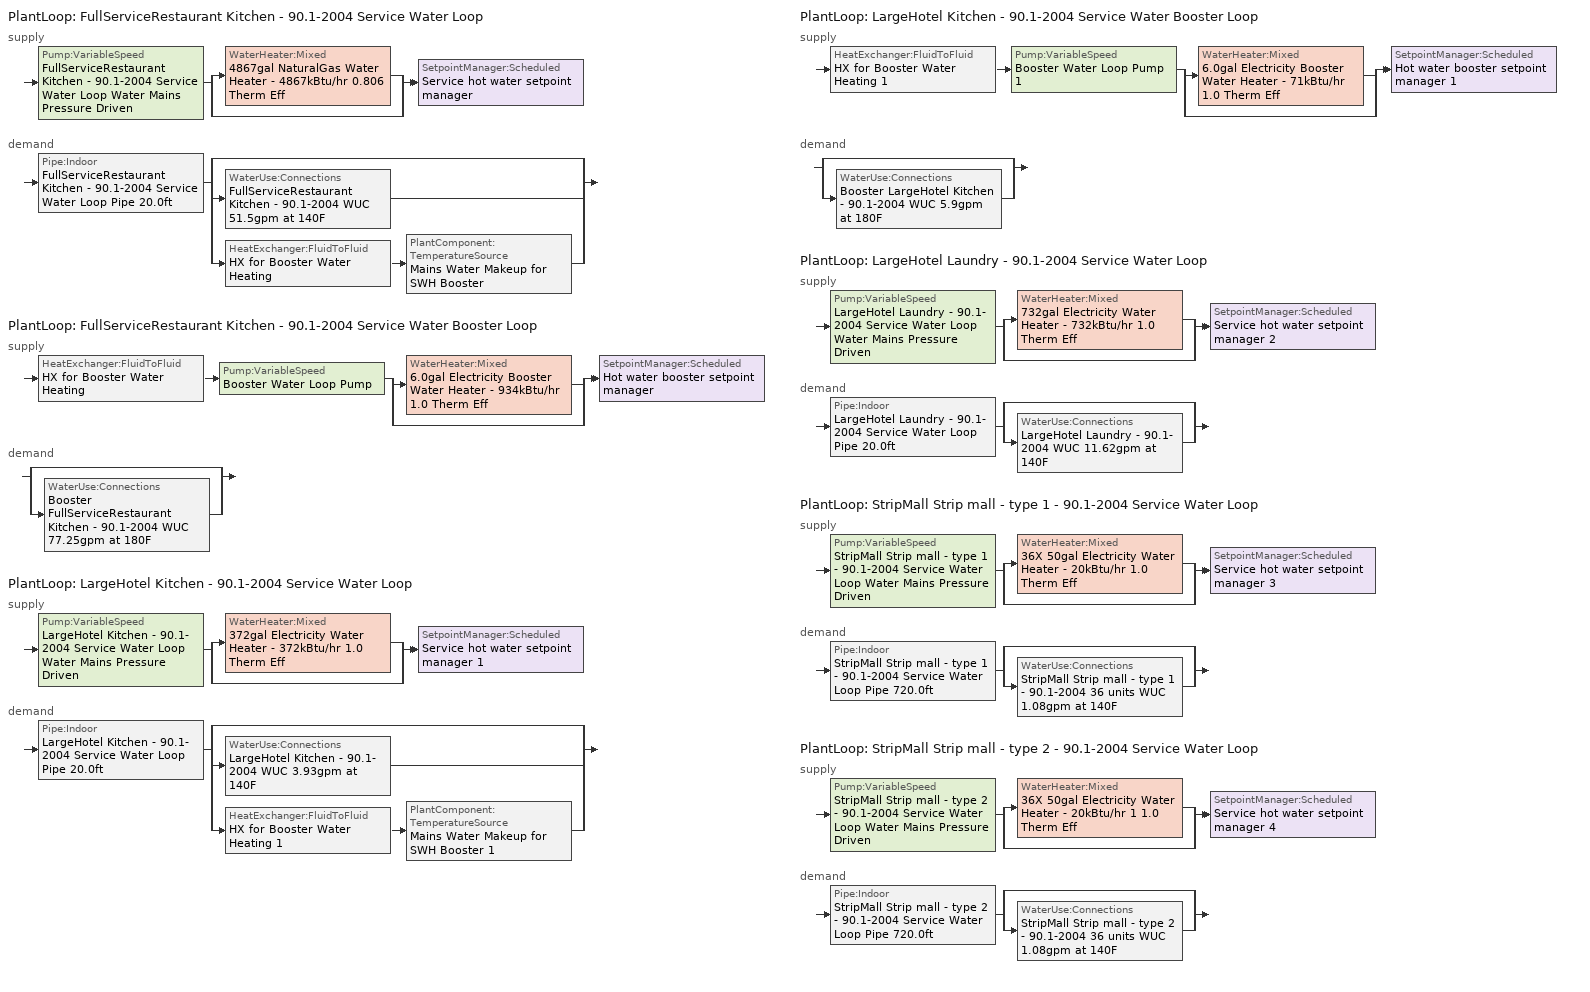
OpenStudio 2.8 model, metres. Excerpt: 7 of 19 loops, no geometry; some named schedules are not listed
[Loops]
PlantLoop 'FullServiceRestaurant Kitchen - 90.1-2004 Service Water Loop'
 supply: Pump:VariableSpeed 'FullServiceRestaurant Kitchen - 90.1-2004 Service Water Loop Water Mains Pressure Driven' > split
  | WaterHeater:Mixed '4867gal NaturalGas Water Heater - 4867kBtu/hr 0.806 Therm Eff'
  | bypass
  join > SetpointManager:Scheduled 'Service hot water setpoint manager'
 demand: Pipe:Indoor 'FullServiceRestaurant Kitchen - 90.1-2004 Service Water Loop Pipe 20.0ft' > split
  | bypass
  | WaterUse:Connections 'FullServiceRestaurant Kitchen - 90.1-2004 WUC 51.5gpm at 140F'
  | HeatExchanger:FluidToFluid 'HX for Booster Water Heating' > PlantComponent:TemperatureSource 'Mains Water Makeup for SWH Booster'
PlantLoop 'FullServiceRestaurant Kitchen - 90.1-2004 Service Water Booster Loop'
 supply: HeatExchanger:FluidToFluid 'HX for Booster Water Heating' > Pump:VariableSpeed 'Booster Water Loop Pump' > split
  | WaterHeater:Mixed '6.0gal Electricity Booster Water Heater - 934kBtu/hr 1.0 Therm Eff'
  | bypass
  join > SetpointManager:Scheduled 'Hot water booster setpoint manager'
 demand: split
  | bypass
  | WaterUse:Connections 'Booster FullServiceRestaurant Kitchen - 90.1-2004 WUC 77.25gpm at 180F'
PlantLoop 'LargeHotel Kitchen - 90.1-2004 Service Water Loop'
 supply: Pump:VariableSpeed 'LargeHotel Kitchen - 90.1-2004 Service Water Loop Water Mains Pressure Driven' > split
  | WaterHeater:Mixed '372gal Electricity Water Heater - 372kBtu/hr 1.0 Therm Eff'
  | bypass
  join > SetpointManager:Scheduled 'Service hot water setpoint manager 1'
 demand: Pipe:Indoor 'LargeHotel Kitchen - 90.1-2004 Service Water Loop Pipe 20.0ft' > split
  | bypass
  | WaterUse:Connections 'LargeHotel Kitchen - 90.1-2004 WUC 3.93gpm at 140F'
  | HeatExchanger:FluidToFluid 'HX for Booster Water Heating 1' > PlantComponent:TemperatureSource 'Mains Water Makeup for SWH Booster 1'
PlantLoop 'LargeHotel Kitchen - 90.1-2004 Service Water Booster Loop'
 supply: HeatExchanger:FluidToFluid 'HX for Booster Water Heating 1' > Pump:VariableSpeed 'Booster Water Loop Pump 1' > split
  | WaterHeater:Mixed '6.0gal Electricity Booster Water Heater - 71kBtu/hr 1.0 Therm Eff'
  | bypass
  join > SetpointManager:Scheduled 'Hot water booster setpoint manager 1'
 demand: split
  | bypass
  | WaterUse:Connections 'Booster LargeHotel Kitchen - 90.1-2004 WUC 5.9gpm at 180F'
PlantLoop 'LargeHotel Laundry - 90.1-2004 Service Water Loop'
 supply: Pump:VariableSpeed 'LargeHotel Laundry - 90.1-2004 Service Water Loop Water Mains Pressure Driven' > split
  | WaterHeater:Mixed '732gal Electricity Water Heater - 732kBtu/hr 1.0 Therm Eff'
  | bypass
  join > SetpointManager:Scheduled 'Service hot water setpoint manager 2'
 demand: Pipe:Indoor 'LargeHotel Laundry - 90.1-2004 Service Water Loop Pipe 20.0ft' > split
  | bypass
  | WaterUse:Connections 'LargeHotel Laundry - 90.1-2004 WUC 11.62gpm at 140F'
PlantLoop 'StripMall Strip mall - type 1 - 90.1-2004 Service Water Loop'
 supply: Pump:VariableSpeed 'StripMall Strip mall - type 1 - 90.1-2004 Service Water Loop Water Mains Pressure Driven' > split
  | WaterHeater:Mixed '36X 50gal Electricity Water Heater - 20kBtu/hr 1.0 Therm Eff'
  | bypass
  join > SetpointManager:Scheduled 'Service hot water setpoint manager 3'
 demand: Pipe:Indoor 'StripMall Strip mall - type 1 - 90.1-2004 Service Water Loop Pipe 720.0ft' > split
  | bypass
  | WaterUse:Connections 'StripMall Strip mall - type 1 - 90.1-2004 36 units WUC 1.08gpm at 140F'
PlantLoop 'StripMall Strip mall - type 2 - 90.1-2004 Service Water Loop'
 supply: Pump:VariableSpeed 'StripMall Strip mall - type 2 - 90.1-2004 Service Water Loop Water Mains Pressure Driven' > split
  | WaterHeater:Mixed '36X 50gal Electricity Water Heater - 20kBtu/hr 1 1.0 Therm Eff'
  | bypass
  join > SetpointManager:Scheduled 'Service hot water setpoint manager 4'
 demand: Pipe:Indoor 'StripMall Strip mall - type 2 - 90.1-2004 Service Water Loop Pipe 720.0ft' > split
  | bypass
  | WaterUse:Connections 'StripMall Strip mall - type 2 - 90.1-2004 36 units WUC 1.08gpm at 140F'
[Construction]
Uninsulated copper pipe 0.75in type L: Copper pipe 0.75in type L
Uninsulated copper pipe 0.75in type L 1: Copper pipe 0.75in type L 1
Uninsulated copper pipe 0.75in type L 2: Copper pipe 0.75in type L 2
Uninsulated copper pipe 0.75in type L 3: Copper pipe 0.75in type L 3
Uninsulated copper pipe 0.75in type L 4: Copper pipe 0.75in type L 4
[Material] Roughness=Smooth; Thickness {m}=0.001143; Conductivity {W/m-K}=386; Density {kg/m3}=8906.27; Specific Heat {J/kg-K}=385.1856; Thermal Absorptance=0.9; Solar Absorptance=0.7; Visible Absorptance=0.7
Copper pipe 0.75in type L; Copper pipe 0.75in type L 1; Copper pipe 0.75in type L 2; Copper pipe 0.75in type L 3; Copper pipe 0.75in type L 4
[WaterUse:Connections]
Name | Water Use Equipment Name 1
Booster FullServiceRestaurant Kitchen - 90.1-2004 WUC 77.25gpm at 180F | Booster FullServiceRestaurant Kitchen - 90.1-2004 Service Water Use 77.25gpm at 180F
FullServiceRestaurant Kitchen - 90.1-2004 WUC 51.5gpm at 140F | FullServiceRestaurant Kitchen - 90.1-2004 Service Water Use 51.5gpm at 140F
Booster LargeHotel Kitchen - 90.1-2004 WUC 5.9gpm at 180F | Booster LargeHotel Kitchen - 90.1-2004 Service Water Use 5.9gpm at 180F
LargeHotel Kitchen - 90.1-2004 WUC 3.93gpm at 140F | LargeHotel Kitchen - 90.1-2004 Service Water Use 3.93gpm at 140F
LargeHotel Laundry - 90.1-2004 WUC 11.62gpm at 140F | LargeHotel Laundry - 90.1-2004 Service Water Use 11.62gpm at 140F
StripMall Strip mall - type 1 - 90.1-2004 36 units WUC 1.08gpm at 140F | StripMall Strip mall - type 1 - 90.1-2004 36 units Service Water Use 1.08gpm at 140F
StripMall Strip mall - type 2 - 90.1-2004 36 units WUC 1.08gpm at 140F | StripMall Strip mall - type 2 - 90.1-2004 36 units Service Water Use 1.08gpm at 140F
[WaterUse:Equipment:Definition] Sensible Fraction Schedule=Fraction Sensible - 0.2; Latent Fraction Schedule=Fraction Latent - 0.05
Name | Peak Flow Rate {m3/s} | Target Temperature Schedule
Booster FullServiceRestaurant Kitchen - 90.1-2004 Service Water Use Def 77.25gpm | 0.00487392 | Mixed Water At Faucet Temp - 180F
FullServiceRestaurant Kitchen - 90.1-2004 Service Water Use Def 51.5gpm | 0.00324928 | Mixed Water At Faucet Temp - 140F
Booster LargeHotel Kitchen - 90.1-2004 Service Water Use Def 5.9gpm | 0.000372143 | Mixed Water At Faucet Temp - 180F 1
LargeHotel Kitchen - 90.1-2004 Service Water Use Def 3.93gpm | 0.000248095 | Mixed Water At Faucet Temp - 140F 2
LargeHotel Laundry - 90.1-2004 Service Water Use Def 11.62gpm | 0.000733047 | Mixed Water At Faucet Temp - 140F 3
StripMall Strip mall - type 1 - 90.1-2004 36 units Service Water Use Def 1.08gpm | 6.81374e-05 | Mixed Water At Faucet Temp - 140F 5
StripMall Strip mall - type 2 - 90.1-2004 36 units Service Water Use Def 1.08gpm | 6.81374e-05 | Mixed Water At Faucet Temp - 140F 6
[WaterUse:Equipment]
Name | Water Use Equipment Definition | Flow Rate Fraction Schedule
Booster FullServiceRestaurant Kitchen - 90.1-2004 Service Water Use 77.25gpm at 180F | Booster FullServiceRestaurant Kitchen - 90.1-2004 Service Water Use Def 77.25gpm | RestaurantSitDown BLDG_SWH_SCH
FullServiceRestaurant Kitchen - 90.1-2004 Service Water Use 51.5gpm at 140F | FullServiceRestaurant Kitchen - 90.1-2004 Service Water Use Def 51.5gpm | RestaurantSitDown BLDG_SWH_SCH
Booster LargeHotel Kitchen - 90.1-2004 Service Water Use 5.9gpm at 180F | Booster LargeHotel Kitchen - 90.1-2004 Service Water Use Def 5.9gpm | HotelLarge BLDG_SWH_SCH
LargeHotel Kitchen - 90.1-2004 Service Water Use 3.93gpm at 140F | LargeHotel Kitchen - 90.1-2004 Service Water Use Def 3.93gpm | HotelLarge BLDG_SWH_SCH
LargeHotel Laundry - 90.1-2004 Service Water Use 11.62gpm at 140F | LargeHotel Laundry - 90.1-2004 Service Water Use Def 11.62gpm | HotelLarge LaundryRoom_SWH_Sch_Post2004
StripMall Strip mall - type 1 - 90.1-2004 36 units Service Water Use 1.08gpm at 140F | StripMall Strip mall - type 1 - 90.1-2004 36 units Service Water Use Def 1.08gpm | RetailStripmall Type1_SWH_SCH
StripMall Strip mall - type 2 - 90.1-2004 36 units Service Water Use 1.08gpm at 140F | StripMall Strip mall - type 2 - 90.1-2004 36 units Service Water Use Def 1.08gpm | RetailStripmall Type2_SWH_SCH
[PlantLoop] Glycol Concentration=0; Plant Loop Volume {m3}=Autocalculate; Load Distribution Scheme=Optimal
Name | Maximum Loop Temperature {C} | Minimum Loop Temperature {C}
FullServiceRestaurant Kitchen - 90.1-2004 Service Water Loop; LargeHotel Kitchen - 90.1-2004 Service Water Loop; LargeHotel Laundry - 90.1-2004 Service Water Loop; StripMall Strip mall - type 1 - 90.1-2004 Service Water Loop; StripMall Strip mall - type 2 - 90.1-2004 Service Water Loop | 60 | 10
FullServiceRestaurant Kitchen - 90.1-2004 Service Water Booster Loop; LargeHotel Kitchen - 90.1-2004 Service Water Booster Loop
[Sizing:Plant] Loop Type=Heating; Loop Design Temperature Difference {deltaC}=5; Sizing Option=NonCoincident; Zone Timesteps in Averaging Window=1; Coincident Sizing Factor Mode=None
Name | Design Loop Exit Temperature {C}
FullServiceRestaurant Kitchen - 90.1-2004 Service Water Loop; LargeHotel Kitchen - 90.1-2004 Service Water Loop; LargeHotel Laundry - 90.1-2004 Service Water Loop; StripMall Strip mall - type 1 - 90.1-2004 Service Water Loop; StripMall Strip mall - type 2 - 90.1-2004 Service Water Loop | 60
FullServiceRestaurant Kitchen - 90.1-2004 Service Water Booster Loop; LargeHotel Kitchen - 90.1-2004 Service Water Booster Loop | 82.2222
[SetpointManager:Scheduled] Control Variable=Temperature
Name | Schedule | Setpoint Node or NodeList
Service hot water setpoint manager | Service Water Loop Temp - 140F | FullServiceRestaurant Kitchen - 90.1-2004 Service Water Loop Supply Outlet Node
Hot water booster setpoint manager | Service Water Booster Temp - 180.00000000000006F | FullServiceRestaurant Kitchen - 90.1-2004 Service Water Booster Loop Supply Outlet Node
Service hot water setpoint manager 1 | Service Water Loop Temp - 140F 1 | LargeHotel Kitchen - 90.1-2004 Service Water Loop Supply Outlet Node
Hot water booster setpoint manager 1 | Service Water Booster Temp - 180.00000000000006F 1 | LargeHotel Kitchen - 90.1-2004 Service Water Booster Loop Supply Outlet Node
Service hot water setpoint manager 2 | Service Water Loop Temp - 140F 2 | LargeHotel Laundry - 90.1-2004 Service Water Loop Supply Outlet Node
Service hot water setpoint manager 3 | Service Water Loop Temp - 140F 3 | StripMall Strip mall - type 1 - 90.1-2004 Service Water Loop Supply Outlet Node
Service hot water setpoint manager 4 | Service Water Loop Temp - 140F 4 | StripMall Strip mall - type 2 - 90.1-2004 Service Water Loop Supply Outlet Node
[Pump:VariableSpeed] Pump Control Type=Continuous; Skin Loss Radiative Fraction=0.5; Design Power Sizing Method=PowerPerFlowPerPressure; Design Electric Power per Unit Flow Rate {W/(m3/s)}=348701.1; Design Shaft Power per Unit Flow Rate per Unit Head {W-s/m3-Pa}=1.28205; Design Minimum Flow Rate Fraction=0
Name | Rated Pump Head {Pa} | Motor Efficiency | Rated Power Consumption {W} | Minimum Flow Rate {m3/s}
FullServiceRestaurant Kitchen - 90.1-2004 Service Water Loop Water Mains Pressure Driven; LargeHotel Kitchen - 90.1-2004 Service Water Loop Water Mains Pressure Driven; LargeHotel Laundry - 90.1-2004 Service Water Loop Water Mains Pressure Driven; StripMall Strip mall - type 1 - 90.1-2004 Service Water Loop Water Mains Pressure Driven; StripMall Strip mall - type 2 - 90.1-2004 Service Water Loop Water Mains Pressure Driven | 0.001 | 0.825
Booster Water Loop Pump; Booster Water Loop Pump 1 | 0 | 1 | 0 | 0
[WaterHeater:Mixed] Deadband Temperature Difference {deltaC}=2; Heater Control Type=Cycle; Off Cycle Parasitic Fuel Consumption Rate {W}=0; Off Cycle Parasitic Heat Fraction to Tank=0; On Cycle Parasitic Fuel Consumption Rate {W}=0; On Cycle Parasitic Heat Fraction to Tank=0; Ambient Temperature Indicator=Schedule; Use Side Effectiveness=1; Source Side Effectiveness=1; Use Side Design Flow Rate {m3/s}=autosize; Source Side Design Flow Rate {m3/s}=autosize; Indirect Water Heating Recovery Time {hr}=1.5; Source Side Flow Control Mode=IndirectHeatPrimarySetpoint
Name | Tank Volume {m3} | Setpoint Temperature Schedule | Maximum Temperature Limit {C} | Heater Maximum Capacity {W} | Heater Fuel Type | Heater Thermal Efficiency | Off Cycle Parasitic Fuel Type | On Cycle Parasitic Fuel Type | Ambient Temperature Schedule | Off Cycle Loss Coefficient to Ambient Temperature {W/K} | On Cycle Loss Coefficient to Ambient Temperature {W/K}
4867gal NaturalGas Water Heater - 4867kBtu/hr 0.806 Therm Eff | 18.4234 | Service Water Loop Temp - 140F | 60 | 1.42636e+06 | NaturalGas | 0.806135 | NaturalGas | NaturalGas | Water Heater Ambient Temp Schedule - 71.6f | 281.264 | 281.264
6.0gal Electricity Booster Water Heater - 934kBtu/hr 1.0 Therm Eff | 0.0227125 | Service Water Booster Temp - 180.00000000000006F | 82.2222 | 273862 | Electricity | 1 | Electricity | Electricity | Water Heater Ambient Temp Schedule - 71.6 | 1.59362 | 1.59362
372gal Electricity Water Heater - 372kBtu/hr 1.0 Therm Eff | 1.4067 | Service Water Loop Temp - 140F 1 | 60 | 108908 | Electricity | 1 | Electricity | Electricity | Water Heater Ambient Temp Schedule - 71.6f 1 | 5.23536 | 5.23536
6.0gal Electricity Booster Water Heater - 71kBtu/hr 1.0 Therm Eff | 0.0227125 | Service Water Booster Temp - 180.00000000000006F 1 | 82.2222 | 20910.4 | Electricity | 1 | Electricity | Electricity | Water Heater Ambient Temp Schedule - 71.6 1 | 1.59362 | 1.59362
732gal Electricity Water Heater - 732kBtu/hr 1.0 Therm Eff | 2.77092 | Service Water Loop Temp - 140F 2 | 60 | 214528 | Electricity | 1 | Electricity | Electricity | Water Heater Ambient Temp Schedule - 71.6f 2 | 7.28698 | 7.28698
36X 50gal Electricity Water Heater - 20kBtu/hr 1.0 Therm Eff | 6.81374 | Service Water Loop Temp - 140F 3 | 60 | 211011 | Electricity | 1 | Electricity | Electricity | Water Heater Ambient Temp Schedule - 71.6f 3 | 2.10637 | 2.10637
36X 50gal Electricity Water Heater - 20kBtu/hr 1 1.0 Therm Eff | 6.81374 | Service Water Loop Temp - 140F 4 | 60 | 211011 | Electricity | 1 | Electricity | Electricity | Water Heater Ambient Temp Schedule - 71.6f 4 | 2.10637 | 2.10637
[Pipe:Indoor] Environment Type=Schedule; Pipe Inside Diameter {m}=0.019939
Name | Construction | Ambient Temperature Schedule | Ambient Air Velocity Schedule | Pipe Length {m}
FullServiceRestaurant Kitchen - 90.1-2004 Service Water Loop Pipe 20.0ft | Uninsulated copper pipe 0.75in type L | FullServiceRestaurant Kitchen - 90.1-2004 Service Water Loop Piping Air Temp - 70F | FullServiceRestaurant Kitchen - 90.1-2004 Service Water Loop Piping Air Velocity - 0.67mph | 6.096
LargeHotel Kitchen - 90.1-2004 Service Water Loop Pipe 20.0ft | Uninsulated copper pipe 0.75in type L 1 | LargeHotel Kitchen - 90.1-2004 Service Water Loop Piping Air Temp - 70F | LargeHotel Kitchen - 90.1-2004 Service Water Loop Piping Air Velocity - 0.67mph | 6.096
LargeHotel Laundry - 90.1-2004 Service Water Loop Pipe 20.0ft | Uninsulated copper pipe 0.75in type L 2 | LargeHotel Laundry - 90.1-2004 Service Water Loop Piping Air Temp - 70F | LargeHotel Laundry - 90.1-2004 Service Water Loop Piping Air Velocity - 0.67mph | 6.096
StripMall Strip mall - type 1 - 90.1-2004 Service Water Loop Pipe 720.0ft | Uninsulated copper pipe 0.75in type L 3 | StripMall Strip mall - type 1 - 90.1-2004 Service Water Loop Piping Air Temp - 70F | StripMall Strip mall - type 1 - 90.1-2004 Service Water Loop Piping Air Velocity - 0.67mph | 219.456
StripMall Strip mall - type 2 - 90.1-2004 Service Water Loop Pipe 720.0ft | Uninsulated copper pipe 0.75in type L 4 | StripMall Strip mall - type 2 - 90.1-2004 Service Water Loop Piping Air Temp - 70F | StripMall Strip mall - type 2 - 90.1-2004 Service Water Loop Piping Air Velocity - 0.67mph | 219.456
[HeatExchanger:FluidToFluid] Loop Demand Side Design Flow Rate {m3/s}=autosize; Loop Supply Side Design Flow Rate {m3/s}=autosize; Heat Exchange Model Type=Ideal; Heat Exchanger U-Factor Times Area Value {W/K}=autosize; Control Type=UncontrolledOn; Minimum Temperature Difference to Activate Heat Exchanger {deltaC}=0.01; Heat Transfer Metering End Use Type=LoopToLoop; Component Override Cooling Control Temperature Mode=Loop; Sizing Factor=1; Operation Minimum Temperature Limit {C}=0; Operation Maximum Temperature Limit {C}=100
HX for Booster Water Heating; HX for Booster Water Heating 1
[PlantComponent:TemperatureSource] Design Volume Flow Rate {m3/s}=autosize; Temperature Specification Type=Scheduled; Source Temperature {C}=8
Name | Source Temperature Schedule
Mains Water Makeup for SWH Booster | Mains Water Temperature
Mains Water Makeup for SWH Booster 1 | Mains Water Temperature 1
[Schedule:Ruleset]
RestaurantSitDown BLDG_SWH_SCH: Default Day Schedule=RestaurantSitDown BLDG_SWH_SCH Default; Summer Design Day Schedule=RestaurantSitDown BLDG_SWH_SCH Summer Design Day; Winter Design Day Schedule=RestaurantSitDown BLDG_SWH_SCH Winter Design Day
Fraction Sensible - 0.2: Default Day Schedule=Fraction Sensible - 0.2 Default
Fraction Latent - 0.05: Default Day Schedule=Fraction Latent - 0.05 Default
Mixed Water At Faucet Temp - 180F: Default Day Schedule=Mixed Water At Faucet Temp - 180F Default
Service Water Loop Temp - 140F: Default Day Schedule=Service Water Loop Temp - 140F Default
Water Heater Ambient Temp Schedule - 71.6f: Default Day Schedule=Water Heater Ambient Temp Schedule - 71.6f Default
FullServiceRestaurant Kitchen - 90.1-2004 Service Water Loop Piping Air Temp - 70F: Default Day Schedule=FullServiceRestaurant Kitchen - 90.1-2004 Service Water Loop Piping Air Temp - 70F Default
FullServiceRestaurant Kitchen - 90.1-2004 Service Water Loop Piping Air Velocity - 0.67mph: Default Day Schedule=FullServiceRestaurant Kitchen - 90.1-2004 Service Water Loop Piping Air Velocity - 0.67mph Default
Service Water Booster Temp - 180.00000000000006F: Default Day Schedule=Service Water Booster Temp - 180.00000000000006F Default
Water Heater Ambient Temp Schedule - 71.6: Default Day Schedule=Water Heater Ambient Temp Schedule - 71.6 Default
HotelLarge BLDG_SWH_SCH: Default Day Schedule=HotelLarge BLDG_SWH_SCH Default; Summer Design Day Schedule=HotelLarge BLDG_SWH_SCH Summer Design Day; Winter Design Day Schedule=HotelLarge BLDG_SWH_SCH Winter Design Day
Service Water Loop Temp - 140F 1: Default Day Schedule=Service Water Loop Temp - 140F Default 1
Water Heater Ambient Temp Schedule - 71.6f 1: Default Day Schedule=Water Heater Ambient Temp Schedule - 71.6f Default 1
LargeHotel Kitchen - 90.1-2004 Service Water Loop Piping Air Temp - 70F: Default Day Schedule=LargeHotel Kitchen - 90.1-2004 Service Water Loop Piping Air Temp - 70F Default
LargeHotel Kitchen - 90.1-2004 Service Water Loop Piping Air Velocity - 0.67mph: Default Day Schedule=LargeHotel Kitchen - 90.1-2004 Service Water Loop Piping Air Velocity - 0.67mph Default
Service Water Booster Temp - 180.00000000000006F 1: Default Day Schedule=Service Water Booster Temp - 180.00000000000006F Default 1
Water Heater Ambient Temp Schedule - 71.6 1: Default Day Schedule=Water Heater Ambient Temp Schedule - 71.6 Default 1
HotelLarge LaundryRoom_SWH_Sch_Post2004: Default Day Schedule=HotelLarge LaundryRoom_SWH_Sch_Post2004 Default; Summer Design Day Schedule=HotelLarge LaundryRoom_SWH_Sch_Post2004 Summer Design Day; Winter Design Day Schedule=HotelLarge LaundryRoom_SWH_Sch_Post2004 Winter Design Day
Service Water Loop Temp - 140F 2: Default Day Schedule=Service Water Loop Temp - 140F Default 2
Water Heater Ambient Temp Schedule - 71.6f 2: Default Day Schedule=Water Heater Ambient Temp Schedule - 71.6f Default 2
LargeHotel Laundry - 90.1-2004 Service Water Loop Piping Air Temp - 70F: Default Day Schedule=LargeHotel Laundry - 90.1-2004 Service Water Loop Piping Air Temp - 70F Default
LargeHotel Laundry - 90.1-2004 Service Water Loop Piping Air Velocity - 0.67mph: Default Day Schedule=LargeHotel Laundry - 90.1-2004 Service Water Loop Piping Air Velocity - 0.67mph Default
RetailStripmall Type1_SWH_SCH: Default Day Schedule=RetailStripmall Type1_SWH_SCH Default; Summer Design Day Schedule=RetailStripmall Type1_SWH_SCH Summer Design Day; Winter Design Day Schedule=RetailStripmall Type1_SWH_SCH Winter Design Day
Service Water Loop Temp - 140F 3: Default Day Schedule=Service Water Loop Temp - 140F Default 3
Water Heater Ambient Temp Schedule - 71.6f 3: Default Day Schedule=Water Heater Ambient Temp Schedule - 71.6f Default 3
StripMall Strip mall - type 1 - 90.1-2004 Service Water Loop Piping Air Temp - 70F: Default Day Schedule=StripMall Strip mall - type 1 - 90.1-2004 Service Water Loop Piping Air Temp - 70F Default
StripMall Strip mall - type 1 - 90.1-2004 Service Water Loop Piping Air Velocity - 0.67mph: Default Day Schedule=StripMall Strip mall - type 1 - 90.1-2004 Service Water Loop Piping Air Velocity - 0.67mph Default
RetailStripmall Type2_SWH_SCH: Default Day Schedule=RetailStripmall Type2_SWH_SCH Default; Summer Design Day Schedule=RetailStripmall Type2_SWH_SCH Summer Design Day; Winter Design Day Schedule=RetailStripmall Type2_SWH_SCH Winter Design Day
Service Water Loop Temp - 140F 4: Default Day Schedule=Service Water Loop Temp - 140F Default 4
Water Heater Ambient Temp Schedule - 71.6f 4: Default Day Schedule=Water Heater Ambient Temp Schedule - 71.6f Default 4
StripMall Strip mall - type 2 - 90.1-2004 Service Water Loop Piping Air Temp - 70F: Default Day Schedule=StripMall Strip mall - type 2 - 90.1-2004 Service Water Loop Piping Air Temp - 70F Default
StripMall Strip mall - type 2 - 90.1-2004 Service Water Loop Piping Air Velocity - 0.67mph: Default Day Schedule=StripMall Strip mall - type 2 - 90.1-2004 Service Water Loop Piping Air Velocity - 0.67mph Default
[Schedule:Day]
RestaurantSitDown BLDG_SWH_SCH Default: 1, 0, 0.25, 6, 0, 0, 10, 0, 0.15, 12, 0, 0.5, 14, 0, 0.4, 17, 0, 0.3, 18, 0, 0.4, 20, 0, 0.5, 21, 0, 0.4, 22, 0, 0.5, 23, 0, 0.4, 24, 0, 0.2
RestaurantSitDown BLDG_SWH_SCH Summer Design Day: 1, 0, 0.2, 6, 0, 0, 7, 0, 0.15, 8, 0, 0.6, 9, 0, 0.55, 10, 0, 0.45, 11, 0, 0.4, 12, 0, 0.45, 13, 0, 0.4, 14, 0, 0.35, 17, 0, 0.3, 18, 0, 0.4, 19, 0, 0.55, 20, 0, 0.6, 21, 0, 0.5, 22, 0, 0.55, 23, 0, 0.45, 24, 0, 0.25
RestaurantSitDown BLDG_SWH_SCH Winter Design Day: 1, 0, 0.2, 6, 0, 0, 9, 0, 0.15, 10, 0, 0.5, 11, 0, 0.45, 13, 0, 0.5, 14, 0, 0.45, 16, 0, 0.4, 17, 0, 0.35, 18, 0, 0.4, 20, 0, 0.55, 21, 0, 0.5, 22, 0, 0.55, 23, 0, 0.4, 24, 0, 0.3
[Schedule:Constant] Value=10
Mains Water Temperature; Mains Water Temperature 1
